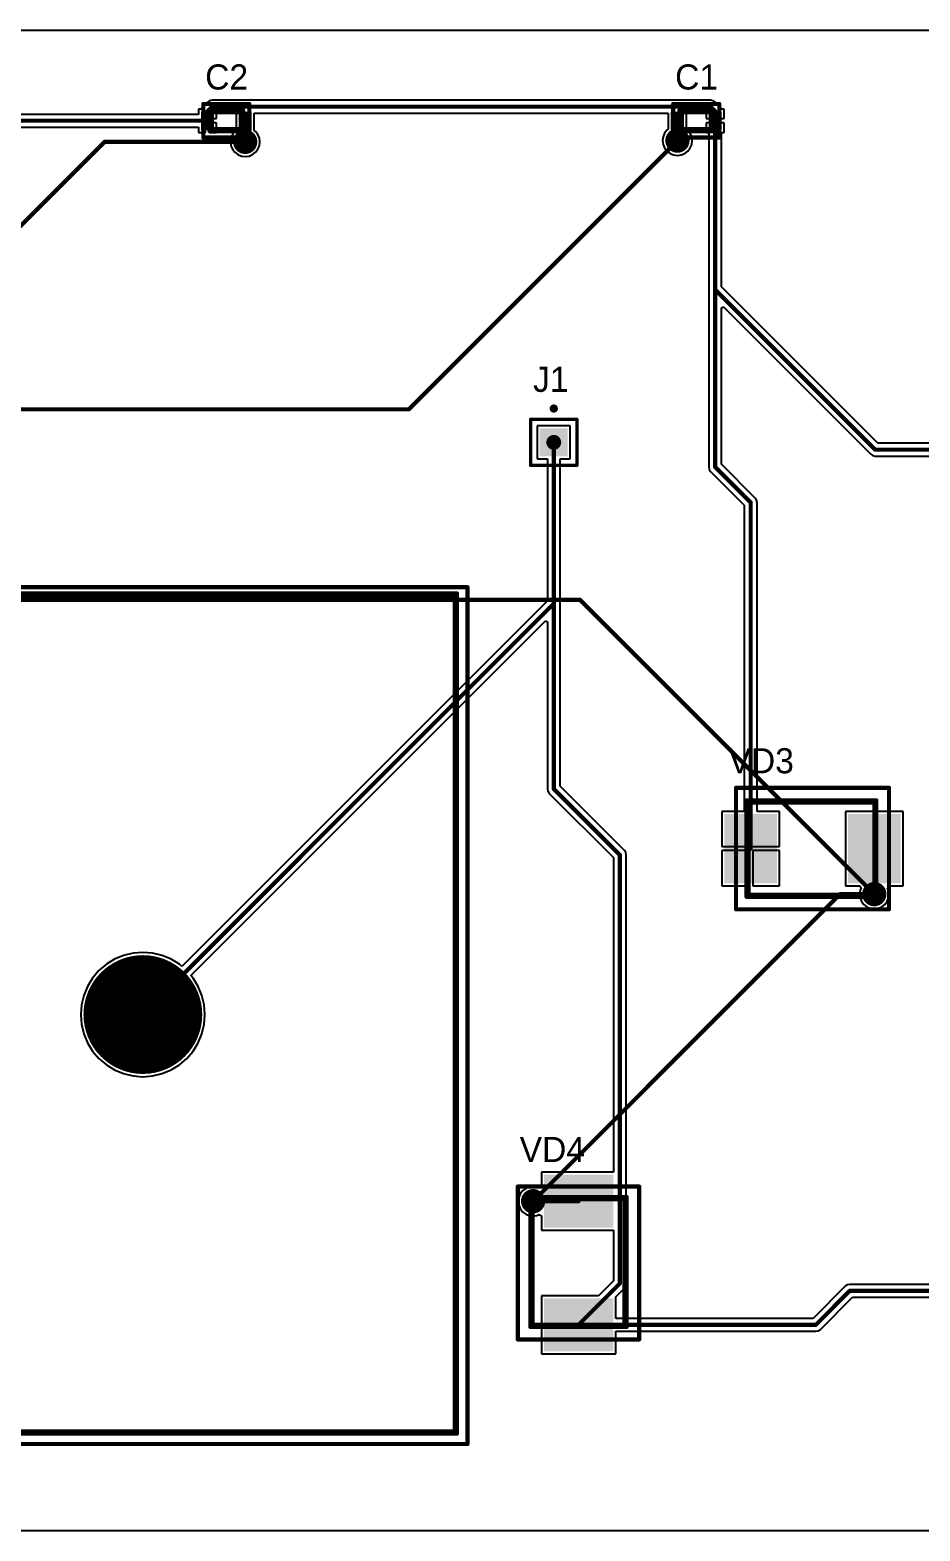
# Model space of a CAD drawing. Header units: millimetres. Extents: x 125 to 360, y 124 to 216.
# Drawn here: x 258.2 to 312.2, y 125 to 216 of the extents above; entities that cross this region are included whole.
import ezdxf

# ---------------------------------------------------------------- set-up
doc = ezdxf.new("R2010")
doc.units = ezdxf.units.MM
for name, color, linetype in [('BottomLayer', 5, 'Continuous'), ('BottomSolder', 6, 'Continuous'), ('Mechanical3', 76, 'Continuous'), ('Mechanical4', 56, 'Continuous'), ('MultiLayer', 9, 'Continuous'), ('PadHoleLayer', 156, 'Continuous'), ('TopLayer', 1, 'Continuous'), ('TopOverlay', 2, 'Continuous'), ('TopPaste', 8, 'Continuous'), ('TopSolder', 216, 'Continuous'), ('ViaHoleLayer', 16, 'Continuous')]:
    doc.layers.add(name, color=color, linetype=linetype)

# ---------------------------------------------------------------- blocks, each defined once
blk = doc.blocks.new('DIOD_1')
at = {"layer": 'Mechanical3', "const_width": 0.254}
for points in [[(-2.921, 3.683), (2.667, 3.683)], [(-2.921, -3.937), (-2.921, 3.683)], [(2.667, -3.937), (2.667, 3.683)], [(-2.921, -3.937), (2.667, -3.937)]]:
    blk.add_lwpolyline(points, dxfattribs=at)
at = {"layer": 'Mechanical3', "const_width": 0.127}
for points in [[(-2.985, 3.683, 1), (-2.858, 3.683, 1)], [(-2.985, 3.683, 1), (-2.858, 3.683, 1)], [(2.603, 3.683, 1), (2.73, 3.683, 1)], [(2.603, 3.683, 1), (2.73, 3.683, 1)], [(-2.985, -3.937, 1), (-2.858, -3.937, 1)], [(-2.985, -3.937, 1), (-2.858, -3.937, 1)], [(2.603, -3.937, 1), (2.73, -3.937, 1)], [(2.603, -3.937, 1), (2.73, -3.937, 1)]]:
    blk.add_lwpolyline(points, format="xyb", close=True, dxfattribs=at)
at = {"layer": 'Mechanical4', "const_width": 0.254}
for points in [[(-3.81, -4.826), (-3.81, 4.445)], [(-3.81, 4.445), (3.556, 4.445)], [(3.556, -4.826), (3.556, 4.445)], [(-3.81, -4.826), (3.556, -4.826)]]:
    blk.add_lwpolyline(points, dxfattribs=at)
at = {"layer": 'Mechanical4', "const_width": 0.127}
for points in [[(-3.874, 4.445, 1), (-3.747, 4.445, 1)], [(-3.874, 4.445, 1), (-3.747, 4.445, 1)], [(3.492, 4.445, 1), (3.619, 4.445, 1)], [(3.492, 4.445, 1), (3.619, 4.445, 1)], [(-3.874, -4.826, 1), (-3.747, -4.826, 1)], [(-3.874, -4.826, 1), (-3.747, -4.826, 1)], [(3.492, -4.826, 1), (3.619, -4.826, 1)], [(3.492, -4.826, 1), (3.619, -4.826, 1)]]:
    blk.add_lwpolyline(points, format="xyb", close=True, dxfattribs=at)
at = {"layer": 'TopLayer'}
for points in [[(-2.127, 2.056), (1.873, 2.056), (-2.127, 5.056), (1.873, 5.056)], [(-2.127, -5.437), (1.873, -5.437), (-2.127, -2.437), (1.873, -2.437)]]:
    blk.add_solid(points, dxfattribs=at)
at = {"layer": 'TopOverlay', "const_width": 0.254}
for points in [[(-3.048, -4.064), (-3.048, 3.81)], [(-3.048, 3.81), (2.794, 3.81)], [(2.794, -4.064), (2.794, 3.81)], [(-3.048, -4.064), (2.794, -4.064)]]:
    blk.add_lwpolyline(points, dxfattribs=at)
at = {"layer": 'TopOverlay', "const_width": 0.127}
for points in [[(-3.112, 3.81, 1), (-2.985, 3.81, 1)], [(-3.112, 3.81, 1), (-2.985, 3.81, 1)], [(2.73, 3.81, 1), (2.857, 3.81, 1)], [(2.73, 3.81, 1), (2.857, 3.81, 1)], [(-3.112, -4.064, 1), (-2.985, -4.064, 1)], [(-3.112, -4.064, 1), (-2.985, -4.064, 1)], [(2.73, -4.064, 1), (2.857, -4.064, 1)], [(2.73, -4.064, 1), (2.857, -4.064, 1)]]:
    blk.add_lwpolyline(points, format="xyb", close=True, dxfattribs=at)
at = {"layer": 'TopPaste'}
for points in [[(-2.127, 2.056), (1.873, 2.056), (-2.127, 5.056), (1.873, 5.056)], [(-2.127, -5.437), (1.873, -5.437), (-2.127, -2.437), (1.873, -2.437)]]:
    blk.add_solid(points, dxfattribs=at)
at = {"layer": 'TopSolder'}
for points in [[(-2.229, 1.954), (1.975, 1.954), (-2.229, 5.158), (1.975, 5.158)], [(-2.229, -5.539), (1.975, -5.539), (-2.229, -2.335), (1.975, -2.335)]]:
    blk.add_solid(points, dxfattribs=at)
blk = doc.blocks.new('DIOD_2')
at = {"layer": 'Mechanical3', "const_width": 0.254}
for points in [[(-2.921, 3.683), (2.667, 3.683)], [(-2.921, 3.683), (-2.921, -3.937)], [(2.667, 3.683), (2.667, -3.937)], [(-2.921, -3.937), (2.667, -3.937)]]:
    blk.add_lwpolyline(points, dxfattribs=at)
at = {"layer": 'Mechanical3', "const_width": 0.127}
for points in [[(-2.985, 3.683, 1), (-2.858, 3.683, 1)], [(-2.985, 3.683, 1), (-2.858, 3.683, 1)], [(2.603, 3.683, 1), (2.73, 3.683, 1)], [(2.603, 3.683, 1), (2.73, 3.683, 1)], [(-2.985, -3.937, 1), (-2.858, -3.937, 1)], [(-2.985, -3.937, 1), (-2.858, -3.937, 1)], [(2.603, -3.937, 1), (2.73, -3.937, 1)], [(2.603, -3.937, 1), (2.73, -3.937, 1)]]:
    blk.add_lwpolyline(points, format="xyb", close=True, dxfattribs=at)
at = {"layer": 'Mechanical4', "const_width": 0.254}
for points in [[(-3.81, 4.445), (-3.81, -4.826)], [(-3.81, 4.445), (3.556, 4.445)], [(3.556, 4.445), (3.556, -4.826)], [(-3.81, -4.826), (3.556, -4.826)]]:
    blk.add_lwpolyline(points, dxfattribs=at)
at = {"layer": 'Mechanical4', "const_width": 0.127}
for points in [[(-3.874, 4.445, 1), (-3.747, 4.445, 1)], [(-3.874, 4.445, 1), (-3.747, 4.445, 1)], [(3.492, 4.445, 1), (3.619, 4.445, 1)], [(3.492, 4.445, 1), (3.619, 4.445, 1)], [(-3.874, -4.826, 1), (-3.747, -4.826, 1)], [(-3.874, -4.826, 1), (-3.747, -4.826, 1)], [(3.492, -4.826, 1), (3.619, -4.826, 1)], [(3.492, -4.826, 1), (3.619, -4.826, 1)]]:
    blk.add_lwpolyline(points, format="xyb", close=True, dxfattribs=at)
at = {"layer": 'TopLayer'}
for points in [[(-2.127, 2.056), (1.873, 2.056), (-2.127, 5.056), (1.873, 5.056)], [(-2.127, -5.437), (1.873, -5.437), (-2.127, -2.437), (1.873, -2.437)]]:
    blk.add_solid(points, dxfattribs=at)
at = {"layer": 'TopOverlay', "const_width": 0.254}
for points in [[(-3.048, 3.81), (-3.048, -4.064)], [(-3.048, 3.81), (2.794, 3.81)], [(2.794, 3.81), (2.794, -4.064)], [(-3.048, -4.064), (2.794, -4.064)]]:
    blk.add_lwpolyline(points, dxfattribs=at)
at = {"layer": 'TopOverlay', "const_width": 0.127}
for points in [[(-3.112, 3.81, 1), (-2.985, 3.81, 1)], [(-3.112, 3.81, 1), (-2.985, 3.81, 1)], [(2.73, 3.81, 1), (2.857, 3.81, 1)], [(2.73, 3.81, 1), (2.857, 3.81, 1)], [(-3.112, -4.064, 1), (-2.985, -4.064, 1)], [(-3.112, -4.064, 1), (-2.985, -4.064, 1)], [(2.73, -4.064, 1), (2.857, -4.064, 1)], [(2.73, -4.064, 1), (2.857, -4.064, 1)]]:
    blk.add_lwpolyline(points, format="xyb", close=True, dxfattribs=at)
at = {"layer": 'TopPaste'}
for points in [[(-2.127, 2.056), (1.873, 2.056), (-2.127, 5.056), (1.873, 5.056)], [(-2.127, -5.437), (1.873, -5.437), (-2.127, -2.437), (1.873, -2.437)]]:
    blk.add_solid(points, dxfattribs=at)
at = {"layer": 'TopSolder'}
for points in [[(-2.229, 1.954), (1.975, 1.954), (-2.229, 5.158), (1.975, 5.158)], [(-2.229, -5.539), (1.975, -5.539), (-2.229, -2.335), (1.975, -2.335)]]:
    blk.add_solid(points, dxfattribs=at)
blk = doc.blocks.new('PIN1_10')
at = {"layer": 'BottomLayer'}
blk.add_solid([(-0.75, -0.75), (0.75, -0.75), (-0.75, 0.75), (0.75, 0.75)], dxfattribs=at)
at = {"layer": 'BottomSolder'}
blk.add_solid([(-0.852, -0.852), (0.852, -0.852), (-0.852, 0.852), (0.852, 0.852)], dxfattribs=at)
at = {"layer": 'MultiLayer'}
blk.add_solid([(-0.75, -0.75), (0.75, -0.75), (-0.75, 0.75), (0.75, 0.75)], dxfattribs=at)
at = {"layer": 'PadHoleLayer', "const_width": 0.45}
blk.add_lwpolyline([(-0.225, 0, 1), (0.225, 0, 1)], format="xyb", close=True, dxfattribs=at)
at = {"layer": 'TopLayer'}
blk.add_solid([(-0.75, -0.75), (0.75, -0.75), (-0.75, 0.75), (0.75, 0.75)], dxfattribs=at)
at = {"layer": 'TopOverlay'}
for points, const_width in [([(0.125, 2.05, 1), (-0.125, 2.05, 1)], 0.25), ([(-0.188, 2.05, 1), (-0.063, 2.05, 1)], 0.125), ([(0.063, 2.05, 1), (0.188, 2.05, 1)], 0.125), ([(-1.45, 1.4, 1), (-1.35, 1.4, 1)], 0.1), ([(-1.45, 1.4, 1), (-1.35, 1.4, 1)], 0.1), ([(1.35, 1.4, 1), (1.45, 1.4, 1)], 0.1), ([(1.35, 1.4, 1), (1.45, 1.4, 1)], 0.1), ([(-1.45, -1.4, 1), (-1.35, -1.4, 1)], 0.1), ([(-1.45, -1.4, 1), (-1.35, -1.4, 1)], 0.1), ([(1.35, -1.4, 1), (1.45, -1.4, 1)], 0.1), ([(1.35, -1.4, 1), (1.45, -1.4, 1)], 0.1)]:
    blk.add_lwpolyline(points, format="xyb", close=True, dxfattribs=dict(at, const_width=const_width))
at = {"layer": 'TopOverlay', "const_width": 0.2}
for points in [[(-1.4, 1.4), (1.4, 1.4)], [(-1.4, -1.4), (-1.4, 1.4)], [(1.4, -1.4), (1.4, 1.4)], [(-1.4, -1.4), (1.4, -1.4)]]:
    blk.add_lwpolyline(points, dxfattribs=at)
at = {"layer": 'TopSolder'}
blk.add_solid([(-0.852, -0.852), (0.852, -0.852), (-0.852, 0.852), (0.852, 0.852)], dxfattribs=at)
blk = doc.blocks.new('__________15')
at = {"layer": 'Mechanical3', "const_width": 0.254}
for points in [[(-26.797, -26.416), (-26.797, 24.257)], [(-26.797, 24.257), (23.876, 24.257)], [(23.876, -26.416), (23.876, 24.257)], [(-26.797, -26.416), (23.876, -26.416)]]:
    blk.add_lwpolyline(points, dxfattribs=at)
at = {"layer": 'Mechanical3', "const_width": 0.127}
for points in [[(-26.861, 24.257, 1), (-26.734, 24.257, 1)], [(-26.861, 24.257, 1), (-26.734, 24.257, 1)], [(23.812, 24.257, 1), (23.939, 24.257, 1)], [(23.812, 24.257, 1), (23.939, 24.257, 1)], [(-26.861, -26.416, 1), (-26.734, -26.416, 1)], [(-26.861, -26.416, 1), (-26.734, -26.416, 1)], [(23.812, -26.416, 1), (23.939, -26.416, 1)], [(23.812, -26.416, 1), (23.939, -26.416, 1)]]:
    blk.add_lwpolyline(points, format="xyb", close=True, dxfattribs=at)
at = {"layer": 'Mechanical4', "const_width": 0.254}
for points in [[(-27.432, -27.178), (-27.432, 24.765)], [(-27.432, 24.765), (24.638, 24.765)], [(24.638, -27.178), (24.638, 24.765)], [(-27.432, -27.178), (24.638, -27.178)]]:
    blk.add_lwpolyline(points, dxfattribs=at)
at = {"layer": 'Mechanical4', "const_width": 0.127}
for points in [[(-27.496, 24.765, 1), (-27.369, 24.765, 1)], [(-27.496, 24.765, 1), (-27.369, 24.765, 1)], [(24.574, 24.765, 1), (24.701, 24.765, 1)], [(24.574, 24.765, 1), (24.701, 24.765, 1)], [(-27.496, -27.178, 1), (-27.369, -27.178, 1)], [(-27.496, -27.178, 1), (-27.369, -27.178, 1)], [(24.574, -27.178, 1), (24.701, -27.178, 1)], [(24.574, -27.178, 1), (24.701, -27.178, 1)]]:
    blk.add_lwpolyline(points, format="xyb", close=True, dxfattribs=at)
at = {"layer": 'TopLayer', "const_width": 3.5}
for points in [[(-9.751, -1.016, 1), (-6.251, -1.016, 1)], [(3.203, -1.143, 1), (6.703, -1.143, 1)]]:
    blk.add_lwpolyline(points, format="xyb", close=True, dxfattribs=at)
at = {"layer": 'TopOverlay', "const_width": 0.254}
for points in [[(-26.924, -26.543), (-26.924, 24.384)], [(-26.924, 24.384), (24.003, 24.384)], [(24.003, -26.543), (24.003, 24.384)], [(-26.924, -26.543), (24.003, -26.543)]]:
    blk.add_lwpolyline(points, dxfattribs=at)
at = {"layer": 'TopOverlay', "const_width": 0.127}
for points in [[(-26.988, 24.384, 1), (-26.861, 24.384, 1)], [(-26.988, 24.384, 1), (-26.861, 24.384, 1)], [(23.939, 24.384, 1), (24.066, 24.384, 1)], [(23.939, 24.384, 1), (24.066, 24.384, 1)], [(-26.988, -26.543, 1), (-26.861, -26.543, 1)], [(-26.988, -26.543, 1), (-26.861, -26.543, 1)], [(23.939, -26.543, 1), (24.066, -26.543, 1)], [(23.939, -26.543, 1), (24.066, -26.543, 1)]]:
    blk.add_lwpolyline(points, format="xyb", close=True, dxfattribs=at)
at = {"layer": 'TopPaste', "const_width": 3.5}
for points in [[(-9.751, -1.016, 1), (-6.251, -1.016, 1)], [(3.203, -1.143, 1), (6.703, -1.143, 1)]]:
    blk.add_lwpolyline(points, format="xyb", close=True, dxfattribs=at)
at = {"layer": 'TopSolder', "const_width": 3.602}
for points in [[(-9.802, -1.016, 1), (-6.2, -1.016, 1)], [(3.152, -1.143, 1), (6.754, -1.143, 1)]]:
    blk.add_lwpolyline(points, format="xyb", close=True, dxfattribs=at)
blk = doc.blocks.new('C___________16')
at = {"layer": 'Mechanical3', "const_width": 0.254}
for points in [[(-0.889, 0.508), (0.889, 0.508)], [(-0.889, -0.508), (-0.889, 0.508)], [(0.889, -0.508), (0.889, 0.508)], [(-0.889, -0.508), (0.889, -0.508)]]:
    blk.add_lwpolyline(points, dxfattribs=at)
at = {"layer": 'Mechanical3', "const_width": 0.127}
for points in [[(-0.952, 0.508, 1), (-0.825, 0.508, 1)], [(-0.952, 0.508, 1), (-0.825, 0.508, 1)], [(0.826, 0.508, 1), (0.953, 0.508, 1)], [(0.826, 0.508, 1), (0.953, 0.508, 1)], [(-0.952, -0.508, 1), (-0.825, -0.508, 1)], [(-0.952, -0.508, 1), (-0.825, -0.508, 1)], [(0.826, -0.508, 1), (0.953, -0.508, 1)], [(0.826, -0.508, 1), (0.953, -0.508, 1)]]:
    blk.add_lwpolyline(points, format="xyb", close=True, dxfattribs=at)
at = {"layer": 'Mechanical4', "const_width": 0.254}
for points in [[(-1.397, -1.016), (-1.397, 1.016)], [(-1.397, 1.016), (1.397, 1.016)], [(1.397, -1.016), (1.397, 1.016)], [(-1.397, -1.016), (1.397, -1.016)]]:
    blk.add_lwpolyline(points, dxfattribs=at)
at = {"layer": 'Mechanical4', "const_width": 0.127}
for points in [[(-1.46, 1.016, 1), (-1.333, 1.016, 1)], [(-1.46, 1.016, 1), (-1.333, 1.016, 1)], [(1.334, 1.016, 1), (1.461, 1.016, 1)], [(1.334, 1.016, 1), (1.461, 1.016, 1)], [(-1.46, -1.016, 1), (-1.333, -1.016, 1)], [(-1.46, -1.016, 1), (-1.333, -1.016, 1)], [(1.334, -1.016, 1), (1.461, -1.016, 1)], [(1.334, -1.016, 1), (1.461, -1.016, 1)]]:
    blk.add_lwpolyline(points, format="xyb", close=True, dxfattribs=at)
at = {"layer": 'TopLayer'}
for points in [[(-1.443, -0.45), (-0.843, -0.45), (-1.443, 0.45), (-0.843, 0.45)], [(0.843, -0.45), (1.443, -0.45), (0.843, 0.45), (1.443, 0.45)]]:
    blk.add_solid(points, dxfattribs=at)
at = {"layer": 'TopOverlay', "const_width": 0.254}
for points in [[(-1.016, 0.635), (1.016, 0.635)], [(-1.016, -0.635), (-1.016, 0.635)], [(1.016, -0.635), (1.016, 0.635)], [(-1.016, -0.635), (1.016, -0.635)]]:
    blk.add_lwpolyline(points, dxfattribs=at)
at = {"layer": 'TopOverlay', "const_width": 0.127}
for points in [[(-1.079, 0.635, 1), (-0.952, 0.635, 1)], [(-1.079, 0.635, 1), (-0.952, 0.635, 1)], [(0.953, 0.635, 1), (1.08, 0.635, 1)], [(0.953, 0.635, 1), (1.08, 0.635, 1)], [(-1.079, -0.635, 1), (-0.952, -0.635, 1)], [(-1.079, -0.635, 1), (-0.952, -0.635, 1)], [(0.953, -0.635, 1), (1.08, -0.635, 1)], [(0.953, -0.635, 1), (1.08, -0.635, 1)]]:
    blk.add_lwpolyline(points, format="xyb", close=True, dxfattribs=at)
at = {"layer": 'TopPaste'}
for points in [[(-1.443, -0.45), (-0.843, -0.45), (-1.443, 0.45), (-0.843, 0.45)], [(0.843, -0.45), (1.443, -0.45), (0.843, 0.45), (1.443, 0.45)]]:
    blk.add_solid(points, dxfattribs=at)
at = {"layer": 'TopSolder'}
for points in [[(-1.545, -0.552), (-0.741, -0.552), (-1.545, 0.552), (-0.741, 0.552)], [(0.741, -0.552), (1.545, -0.552), (0.741, 0.552), (1.545, 0.552)]]:
    blk.add_solid(points, dxfattribs=at)
blk = doc.blocks.new('C___________17')
at = {"layer": 'Mechanical3', "const_width": 0.254}
for points in [[(-0.889, 0.508), (0.889, 0.508)], [(-0.889, -0.508), (-0.889, 0.508)], [(0.889, -0.508), (0.889, 0.508)], [(-0.889, -0.508), (0.889, -0.508)]]:
    blk.add_lwpolyline(points, dxfattribs=at)
at = {"layer": 'Mechanical3', "const_width": 0.127}
for points in [[(-0.953, 0.508, 1), (-0.826, 0.508, 1)], [(-0.953, 0.508, 1), (-0.826, 0.508, 1)], [(0.825, 0.508, 1), (0.952, 0.508, 1)], [(0.825, 0.508, 1), (0.952, 0.508, 1)], [(-0.953, -0.508, 1), (-0.826, -0.508, 1)], [(-0.953, -0.508, 1), (-0.826, -0.508, 1)], [(0.825, -0.508, 1), (0.952, -0.508, 1)], [(0.825, -0.508, 1), (0.952, -0.508, 1)]]:
    blk.add_lwpolyline(points, format="xyb", close=True, dxfattribs=at)
at = {"layer": 'Mechanical4', "const_width": 0.254}
for points in [[(-1.397, -1.016), (-1.397, 1.016)], [(-1.397, 1.016), (1.397, 1.016)], [(1.397, -1.016), (1.397, 1.016)], [(-1.397, -1.016), (1.397, -1.016)]]:
    blk.add_lwpolyline(points, dxfattribs=at)
at = {"layer": 'Mechanical4', "const_width": 0.127}
for points in [[(-1.461, 1.016, 1), (-1.334, 1.016, 1)], [(-1.461, 1.016, 1), (-1.334, 1.016, 1)], [(1.333, 1.016, 1), (1.46, 1.016, 1)], [(1.333, 1.016, 1), (1.46, 1.016, 1)], [(-1.461, -1.016, 1), (-1.334, -1.016, 1)], [(-1.461, -1.016, 1), (-1.334, -1.016, 1)], [(1.333, -1.016, 1), (1.46, -1.016, 1)], [(1.333, -1.016, 1), (1.46, -1.016, 1)]]:
    blk.add_lwpolyline(points, format="xyb", close=True, dxfattribs=at)
at = {"layer": 'TopLayer'}
for points in [[(-1.443, -0.45), (-0.843, -0.45), (-1.443, 0.45), (-0.843, 0.45)], [(0.843, -0.45), (1.443, -0.45), (0.843, 0.45), (1.443, 0.45)]]:
    blk.add_solid(points, dxfattribs=at)
at = {"layer": 'TopOverlay', "const_width": 0.254}
for points in [[(-1.016, 0.635), (1.016, 0.635)], [(-1.016, -0.635), (-1.016, 0.635)], [(1.016, -0.635), (1.016, 0.635)], [(-1.016, -0.635), (1.016, -0.635)]]:
    blk.add_lwpolyline(points, dxfattribs=at)
at = {"layer": 'TopOverlay', "const_width": 0.127}
for points in [[(-1.08, 0.635, 1), (-0.953, 0.635, 1)], [(-1.08, 0.635, 1), (-0.953, 0.635, 1)], [(0.952, 0.635, 1), (1.079, 0.635, 1)], [(0.952, 0.635, 1), (1.079, 0.635, 1)], [(-1.08, -0.635, 1), (-0.953, -0.635, 1)], [(-1.08, -0.635, 1), (-0.953, -0.635, 1)], [(0.952, -0.635, 1), (1.079, -0.635, 1)], [(0.952, -0.635, 1), (1.079, -0.635, 1)]]:
    blk.add_lwpolyline(points, format="xyb", close=True, dxfattribs=at)
at = {"layer": 'TopPaste'}
for points in [[(-1.443, -0.45), (-0.843, -0.45), (-1.443, 0.45), (-0.843, 0.45)], [(0.843, -0.45), (1.443, -0.45), (0.843, 0.45), (1.443, 0.45)]]:
    blk.add_solid(points, dxfattribs=at)
at = {"layer": 'TopSolder'}
for points in [[(-1.545, -0.552), (-0.741, -0.552), (-1.545, 0.552), (-0.741, 0.552)], [(0.741, -0.552), (1.545, -0.552), (0.741, 0.552), (1.545, 0.552)]]:
    blk.add_solid(points, dxfattribs=at)

msp = doc.modelspace()

# ---------------------------------------------------------------- linework, layer by layer
at = {"layer": 'BottomLayer', "const_width": 0.254}
for points in [[(246.54, 193), (262.76, 209.22)], [(262.76, 209.22), (271.286, 209.22)], [(281.204, 193), (297.5, 209.296)], [(249.08, 193), (281.204, 193)], [(255.542, 181.458), (291.59, 181.458)], [(291.59, 181.458), (309.437, 163.611)], [(288.747, 144.993), (307.365, 163.611)], [(307.365, 163.611), (309.437, 163.611)]]:
    msp.add_lwpolyline(points, dxfattribs=at)
at = {"layer": 'BottomLayer'}
for points, const_width in [([(262.696, 209.22, 1), (262.823, 209.22, 1)], 0.127), ([(262.696, 209.22, 1), (262.823, 209.22, 1)], 0.127), ([(270.969, 209.22, 1), (271.604, 209.22, 1)], 0.635), ([(271.223, 209.22, 1), (271.35, 209.22, 1)], 0.127), ([(297.182, 209.296, 1), (297.817, 209.296, 1)], 0.635), ([(297.436, 209.296, 1), (297.563, 209.296, 1)], 0.127), ([(281.141, 193, 1), (281.268, 193, 1)], 0.127), ([(281.141, 193, 1), (281.268, 193, 1)], 0.127), ([(291.527, 181.458, 1), (291.654, 181.458, 1)], 0.127), ([(291.527, 181.458, 1), (291.654, 181.458, 1)], 0.127), ([(309.119, 163.611, 1), (309.754, 163.611, 1)], 0.635), ([(307.302, 163.611, 1), (307.429, 163.611, 1)], 0.127), ([(307.302, 163.611, 1), (307.429, 163.611, 1)], 0.127), ([(309.373, 163.611, 1), (309.5, 163.611, 1)], 0.127), ([(309.373, 163.611, 1), (309.5, 163.611, 1)], 0.127), ([(288.43, 144.993, 1), (289.065, 144.993, 1)], 0.635), ([(288.684, 144.993, 1), (288.811, 144.993, 1)], 0.127)]:
    msp.add_lwpolyline(points, format="xyb", close=True, dxfattribs=dict(at, const_width=const_width))
at = {"layer": 'BottomSolder', "const_width": 0.737}
for points in [[(270.918, 209.22, 1), (271.654, 209.22, 1)], [(297.132, 209.296, 1), (297.868, 209.296, 1)], [(309.069, 163.611, 1), (309.805, 163.611, 1)], [(288.379, 144.993, 1), (289.115, 144.993, 1)]]:
    msp.add_lwpolyline(points, format="xyb", close=True, dxfattribs=at)
at = {"layer": 'MultiLayer', "const_width": 0.635}
for points in [[(270.969, 209.22, 1), (271.604, 209.22, 1)], [(297.182, 209.296, 1), (297.817, 209.296, 1)], [(309.119, 163.611, 1), (309.754, 163.611, 1)], [(288.43, 144.993, 1), (289.065, 144.993, 1)]]:
    msp.add_lwpolyline(points, format="xyb", close=True, dxfattribs=at)
at = {"layer": 'TopLayer'}
for p, q in [((125.5, 216), (360, 216)), ((268.637, 211.204), (268.446, 211.204)), ((268.446, 211.204), (268.446, 210.888)), ((268.641, 211.223), (268.637, 211.204)), ((268.725, 211.349), (268.641, 211.223)), ((269.005, 211.628), (268.725, 211.349)), ((269.131, 211.712), (269.005, 211.628)), ((269.279, 211.742), (269.131, 211.712)), ((299.507, 211.742), (269.279, 211.742)), ((299.655, 211.712), (299.507, 211.742)), ((299.781, 211.628), (299.655, 211.712)), ((300.061, 211.349), (299.781, 211.628)), ((300.145, 211.223), (300.061, 211.349)), ((300.149, 211.204), (300.145, 211.223)), ((300.34, 211.204), (300.149, 211.204)), ((300.34, 210.627), (300.34, 211.204)), ((268.446, 210.888), (224.333, 210.888)), ((268.873, 209.796), (268.873, 210.5)), ((268.873, 210.5), (269, 210.5)), ((269, 210.5), (269, 210.627)), ((269, 210.627), (269.554, 210.627)), ((269.554, 210.373), (269.127, 210.373)), ((269.127, 210.373), (269.127, 209.796)), ((269.554, 210.627), (269.554, 210.965)), ((269.554, 210.965), (270.732, 210.965)), ((269.554, 209.796), (269.554, 210.373)), ((270.732, 210.965), (270.732, 209.915)), ((271.84, 209.915), (271.84, 210.965)), ((271.84, 210.965), (296.946, 210.965)), ((296.946, 210.965), (296.946, 209.991)), ((298.054, 209.991), (298.054, 210.965)), ((298.054, 210.965), (299.232, 210.965)), ((299.232, 210.965), (299.232, 210.627)), ((299.232, 210.627), (300.34, 210.627)), ((300.34, 210.373), (299.232, 210.373)), ((299.232, 210.373), (299.232, 209.796)), ((300.34, 209.796), (300.34, 210.373)), ((251.493, 210.112), (268.446, 210.112)), ((268.446, 210.112), (268.446, 209.796)), ((268.446, 209.796), (268.873, 209.796)), ((269.127, 209.796), (269.554, 209.796)), ((270.42, 209.452), (270.389, 209.22)), ((270.509, 209.668), (270.42, 209.452)), ((270.652, 209.854), (270.509, 209.668)), ((270.732, 209.915), (270.652, 209.854)), ((271.92, 209.854), (271.84, 209.915)), ((272.063, 209.668), (271.92, 209.854)), ((272.152, 209.452), (272.063, 209.668)), ((272.183, 209.22), (272.152, 209.452)), ((296.634, 209.528), (296.603, 209.296)), ((296.723, 209.744), (296.634, 209.528)), ((296.866, 209.93), (296.723, 209.744)), ((296.946, 209.991), (296.866, 209.93)), ((298.134, 209.93), (298.054, 209.991)), ((298.277, 209.744), (298.134, 209.93)), ((298.366, 209.528), (298.277, 209.744)), ((298.397, 209.296), (298.366, 209.528)), ((299.232, 209.796), (299.398, 209.796)), ((299.398, 209.796), (299.398, 200.264)), ((300.174, 200.425), (300.174, 209.796)), ((300.174, 209.796), (300.34, 209.796)), ((270.389, 209.22), (270.42, 208.988)), ((270.42, 208.988), (270.509, 208.771)), ((270.509, 208.771), (270.652, 208.586)), ((270.652, 208.586), (270.838, 208.443)), ((270.838, 208.443), (271.054, 208.354)), ((271.518, 208.354), (271.734, 208.443)), ((271.734, 208.443), (271.92, 208.586)), ((271.92, 208.586), (272.063, 208.771)), ((272.063, 208.771), (272.152, 208.988)), ((272.152, 208.988), (272.183, 209.22)), ((296.603, 209.296), (296.634, 209.064)), ((296.634, 209.064), (296.723, 208.848)), ((296.723, 208.848), (296.866, 208.662)), ((296.866, 208.662), (297.052, 208.519)), ((297.052, 208.519), (297.268, 208.43)), ((297.268, 208.43), (297.5, 208.399)), ((297.5, 208.399), (297.732, 208.43)), ((297.732, 208.43), (297.948, 208.519)), ((297.948, 208.519), (298.134, 208.662)), ((298.134, 208.662), (298.277, 208.848)), ((298.277, 208.848), (298.366, 209.064)), ((298.366, 209.064), (298.397, 209.296)), ((271.054, 208.354), (271.286, 208.323)), ((271.286, 208.323), (271.518, 208.354)), ((299.398, 200.264), (299.398, 189.508)), ((309.655, 190.944), (300.174, 200.425)), ((300.174, 199.16), (300.292, 199.209)), ((300.174, 189.669), (300.174, 199.16)), ((300.292, 199.209), (309.219, 190.281)), ((291.004, 192.004), (288.996, 192.004)), ((288.996, 192.004), (288.996, 189.996)), ((291.004, 189.996), (291.004, 192.004)), ((309.219, 190.281), (309.345, 190.197)), ((309.345, 190.197), (309.494, 190.168)), ((323.619, 190.944), (309.655, 190.944)), ((288.996, 189.996), (289.612, 189.996)), ((289.612, 189.996), (289.612, 181.39)), ((290.388, 181.229), (290.388, 189.996)), ((290.388, 189.996), (291.004, 189.996)), ((299.398, 189.508), (299.427, 189.36)), ((299.427, 189.36), (299.511, 189.234)), ((302.219, 187.625), (300.174, 189.669)), ((309.494, 190.168), (323.619, 190.168)), ((299.511, 189.234), (301.556, 187.189)), ((302.303, 187.499), (302.219, 187.625)), ((302.332, 187.35), (302.303, 187.499)), ((301.556, 187.189), (301.556, 168.627)), ((302.332, 168.627), (302.332, 187.35)), ((289.612, 181.39), (267.447, 159.226)), ((290.388, 170.155), (290.388, 181.229)), ((267.997, 158.676), (289.494, 180.174)), ((289.494, 180.174), (289.612, 180.125)), ((289.612, 180.125), (289.612, 169.994)), ((289.612, 169.994), (289.641, 169.845)), ((289.641, 169.845), (289.725, 169.719)), ((289.725, 169.719), (293.617, 165.828)), ((294.28, 166.264), (290.388, 170.155)), ((301.556, 168.627), (300.19, 168.627)), ((300.19, 168.627), (300.19, 166.5)), ((303.698, 168.627), (302.332, 168.627)), ((303.698, 166.5), (303.698, 168.627)), ((311.191, 168.627), (307.683, 168.627)), ((307.683, 168.627), (307.683, 164.119)), ((311.191, 164.119), (311.191, 168.627)), ((293.617, 165.828), (293.617, 146.747)), ((294.364, 166.138), (294.28, 166.264)), ((294.393, 165.989), (294.364, 166.138)), ((294.393, 140.005), (294.393, 165.989)), ((300.19, 166.5), (301.944, 166.5)), ((301.817, 166.246), (300.19, 166.246)), ((300.19, 166.246), (300.19, 164.119)), ((301.817, 164.119), (301.817, 166.246)), ((301.944, 166.5), (303.698, 166.5)), ((303.698, 166.246), (302.071, 166.246)), ((302.071, 166.246), (302.071, 164.119)), ((303.698, 164.119), (303.698, 166.246)), ((300.19, 164.119), (301.817, 164.119)), ((302.071, 164.119), (303.698, 164.119)), ((307.683, 164.119), (308.554, 164.119)), ((308.571, 163.843), (308.54, 163.611)), ((308.554, 164.119), (308.633, 163.992)), ((308.633, 163.992), (308.571, 163.843)), ((310.241, 163.992), (310.32, 164.119)), ((310.303, 163.843), (310.241, 163.992)), ((310.334, 163.611), (310.303, 163.843)), ((310.32, 164.119), (311.191, 164.119)), ((308.54, 163.611), (308.571, 163.379)), ((308.571, 163.379), (308.66, 163.163)), ((308.66, 163.163), (308.803, 162.977)), ((308.803, 162.977), (308.989, 162.834)), ((309.885, 162.834), (310.071, 162.977)), ((310.071, 162.977), (310.214, 163.163)), ((310.214, 163.163), (310.303, 163.379)), ((310.303, 163.379), (310.334, 163.611)), ((308.989, 162.834), (309.205, 162.745)), ((309.205, 162.745), (309.437, 162.714)), ((309.437, 162.714), (309.669, 162.745)), ((309.669, 162.745), (309.885, 162.834)), ((262.868, 159.356), (262.418, 158.973)), ((263.371, 159.665), (262.868, 159.356)), ((263.917, 159.891), (263.371, 159.665)), ((264.492, 160.029), (263.917, 159.891)), ((265.081, 160.076), (264.492, 160.029)), ((265.67, 160.029), (265.081, 160.076)), ((266.245, 159.891), (265.67, 160.029)), ((266.791, 159.665), (266.245, 159.891)), ((267.294, 159.356), (266.791, 159.665)), ((267.447, 159.226), (267.294, 159.356)), ((262.035, 158.523), (261.726, 158.02)), ((262.418, 158.973), (262.035, 158.523)), ((268.127, 158.523), (267.997, 158.676)), ((268.436, 158.02), (268.127, 158.523)), ((261.5, 157.474), (261.362, 156.899)), ((261.726, 158.02), (261.5, 157.474)), ((268.662, 157.474), (268.436, 158.02)), ((268.8, 156.899), (268.662, 157.474)), ((261.362, 156.899), (261.315, 156.31)), ((268.847, 156.31), (268.8, 156.899)), ((261.315, 156.31), (261.362, 155.721)), ((261.362, 155.721), (261.5, 155.146)), ((268.662, 155.146), (268.8, 155.721)), ((268.8, 155.721), (268.847, 156.31)), ((261.5, 155.146), (261.726, 154.6)), ((268.436, 154.6), (268.662, 155.146)), ((261.726, 154.6), (262.035, 154.097)), ((262.035, 154.097), (262.418, 153.647)), ((267.744, 153.647), (268.127, 154.097)), ((268.127, 154.097), (268.436, 154.6)), ((262.418, 153.647), (262.868, 153.264)), ((262.868, 153.264), (263.371, 152.955)), ((263.371, 152.955), (263.917, 152.729)), ((266.245, 152.729), (266.791, 152.955)), ((266.791, 152.955), (267.294, 153.264)), ((267.294, 153.264), (267.744, 153.647)), ((263.917, 152.729), (264.492, 152.591)), ((264.492, 152.591), (265.081, 152.544)), ((265.081, 152.544), (265.67, 152.591)), ((265.67, 152.591), (266.245, 152.729)), ((293.617, 146.747), (289.246, 146.747)), ((289.246, 146.747), (289.246, 145.885)), ((288.113, 145.627), (287.971, 145.441)), ((288.299, 145.77), (288.113, 145.627)), ((288.515, 145.859), (288.299, 145.77)), ((288.747, 145.89), (288.515, 145.859)), ((288.979, 145.859), (288.747, 145.89)), ((289.119, 145.801), (288.979, 145.859)), ((289.246, 145.885), (289.119, 145.801)), ((287.881, 145.225), (287.851, 144.993)), ((287.851, 144.993), (287.881, 144.761)), ((287.971, 145.441), (287.881, 145.225)), ((287.881, 144.761), (287.971, 144.545)), ((287.971, 144.545), (288.113, 144.359)), ((288.113, 144.359), (288.299, 144.216)), ((288.299, 144.216), (288.515, 144.127)), ((288.515, 144.127), (288.747, 144.096)), ((288.747, 144.096), (288.979, 144.127)), ((288.979, 144.127), (289.119, 144.185)), ((289.119, 144.185), (289.246, 144.101)), ((289.246, 144.101), (289.246, 143.239)), ((289.246, 143.239), (293.617, 143.239)), ((293.617, 143.239), (293.617, 140.166)), ((293.617, 140.166), (292.705, 139.254)), ((292.705, 139.254), (289.246, 139.254)), ((289.246, 139.254), (289.246, 135.746)), ((293.754, 139.205), (294.28, 139.73)), ((294.28, 139.73), (294.364, 139.856)), ((294.364, 139.856), (294.393, 140.005)), ((307.681, 139.838), (305.731, 137.888)), ((307.807, 139.922), (307.681, 139.838)), ((307.955, 139.951), (307.807, 139.922)), ((320.119, 139.951), (307.955, 139.951)), ((293.754, 137.888), (293.754, 139.205)), ((306.167, 137.225), (308.116, 139.175)), ((308.116, 139.175), (320.119, 139.175)), ((305.731, 137.888), (293.754, 137.888)), ((293.754, 135.746), (293.754, 137.112)), ((293.754, 137.112), (305.892, 137.112)), ((305.892, 137.112), (306.041, 137.141)), ((306.041, 137.141), (306.167, 137.225)), ((289.246, 135.746), (293.754, 135.746)), ((360, 125), (125.09, 125))]:
    msp.add_line(p, q, dxfattribs=at)
at = {"layer": 'TopLayer', "const_width": 0.254}
for points in [[(269, 211.074), (269.279, 211.353)], [(269, 210.5), (269, 211.074)], [(269.279, 211.353), (299.507, 211.353)], [(299.507, 211.353), (299.786, 211.074)], [(299.786, 210.5), (299.786, 211.074)], [(224.333, 210.5), (269, 210.5)], [(271.286, 209.22), (271.286, 210.5)], [(297.5, 209.296), (297.5, 210.5)], [(299.786, 200.264), (299.786, 210.5)], [(299.786, 189.508), (299.786, 200.264)], [(299.786, 200.264), (309.494, 190.556)], [(290, 181.229), (290, 191)], [(309.494, 190.556), (325.873, 190.556)], [(299.786, 189.508), (301.944, 187.35)], [(301.944, 166.373), (301.944, 187.35)], [(265.081, 156.31), (290, 181.229)], [(290, 169.994), (290, 181.229)], [(290, 169.994), (294.005, 165.989)], [(294.005, 140.005), (294.005, 165.989)], [(309.437, 163.611), (309.437, 166.373)], [(288.747, 144.993), (291.5, 144.993)], [(291.5, 137.5), (294.005, 140.005)], [(305.892, 137.5), (307.955, 139.563)], [(307.955, 139.563), (322.373, 139.563)], [(291.5, 137.5), (305.892, 137.5)]]:
    msp.add_lwpolyline(points, dxfattribs=at)
at = {"layer": 'TopLayer'}
for points, const_width in [([(268.937, 211.074, 1), (269.064, 211.074, 1)], 0.127), ([(268.937, 211.074, 1), (269.064, 211.074, 1)], 0.127), ([(269.216, 211.353, 1), (269.343, 211.353, 1)], 0.127), ([(269.216, 211.353, 1), (269.343, 211.353, 1)], 0.127), ([(299.443, 211.353, 1), (299.57, 211.353, 1)], 0.127), ([(299.443, 211.353, 1), (299.57, 211.353, 1)], 0.127), ([(299.722, 211.074, 1), (299.849, 211.074, 1)], 0.127), ([(299.722, 211.074, 1), (299.849, 211.074, 1)], 0.127), ([(268.937, 210.5, 1), (269.064, 210.5, 1)], 0.127), ([(268.937, 210.5, 1), (269.064, 210.5, 1)], 0.127), ([(271.223, 210.5, 1), (271.35, 210.5, 1)], 0.127), ([(297.436, 210.5, 1), (297.563, 210.5, 1)], 0.127), ([(299.722, 210.5, 1), (299.849, 210.5, 1)], 0.127), ([(299.722, 210.5, 1), (299.849, 210.5, 1)], 0.127), ([(270.969, 209.22, 1), (271.604, 209.22, 1)], 0.635), ([(271.223, 209.22, 1), (271.35, 209.22, 1)], 0.127), ([(297.182, 209.296, 1), (297.817, 209.296, 1)], 0.635), ([(297.436, 209.296, 1), (297.563, 209.296, 1)], 0.127), ([(299.722, 200.264, 1), (299.849, 200.264, 1)], 0.127), ([(299.722, 200.264, 1), (299.849, 200.264, 1)], 0.127), ([(299.722, 200.264, 1), (299.849, 200.264, 1)], 0.127), ([(289.936, 191, 1), (290.063, 191, 1)], 0.127), ([(309.43, 190.556, 1), (309.557, 190.556, 1)], 0.127), ([(309.43, 190.556, 1), (309.557, 190.556, 1)], 0.127), ([(299.722, 189.508, 1), (299.849, 189.508, 1)], 0.127), ([(299.722, 189.508, 1), (299.849, 189.508, 1)], 0.127), ([(301.88, 187.35, 1), (302.007, 187.35, 1)], 0.127), ([(301.88, 187.35, 1), (302.007, 187.35, 1)], 0.127), ([(289.936, 181.229, 1), (290.063, 181.229, 1)], 0.127), ([(289.936, 181.229, 1), (290.063, 181.229, 1)], 0.127), ([(289.936, 181.229, 1), (290.063, 181.229, 1)], 0.127), ([(289.936, 169.994, 1), (290.063, 169.994, 1)], 0.127), ([(289.936, 169.994, 1), (290.063, 169.994, 1)], 0.127), ([(293.942, 165.989, 1), (294.068, 165.989, 1)], 0.127), ([(293.942, 165.989, 1), (294.068, 165.989, 1)], 0.127), ([(301.88, 166.373, 1), (302.007, 166.373, 1)], 0.127), ([(309.373, 166.373, 1), (309.5, 166.373, 1)], 0.127), ([(309.119, 163.611, 1), (309.754, 163.611, 1)], 0.635), ([(309.373, 163.611, 1), (309.5, 163.611, 1)], 0.127), ([(265.018, 156.31, 1), (265.145, 156.31, 1)], 0.127), ([(288.43, 144.993, 1), (289.065, 144.993, 1)], 0.635), ([(288.684, 144.993, 1), (288.811, 144.993, 1)], 0.127), ([(291.437, 144.993, 1), (291.564, 144.993, 1)], 0.127), ([(293.942, 140.005, 1), (294.068, 140.005, 1)], 0.127), ([(293.942, 140.005, 1), (294.068, 140.005, 1)], 0.127), ([(307.892, 139.563, 1), (308.019, 139.563, 1)], 0.127), ([(307.892, 139.563, 1), (308.019, 139.563, 1)], 0.127), ([(291.437, 137.5, 1), (291.564, 137.5, 1)], 0.127), ([(291.437, 137.5, 1), (291.564, 137.5, 1)], 0.127), ([(305.829, 137.5, 1), (305.956, 137.5, 1)], 0.127), ([(305.829, 137.5, 1), (305.956, 137.5, 1)], 0.127)]:
    msp.add_lwpolyline(points, format="xyb", close=True, dxfattribs=dict(at, const_width=const_width))
at = {"layer": 'TopSolder', "const_width": 0.737}
for points in [[(270.918, 209.22, 1), (271.654, 209.22, 1)], [(297.132, 209.296, 1), (297.868, 209.296, 1)], [(309.069, 163.611, 1), (309.805, 163.611, 1)], [(288.379, 144.993, 1), (289.115, 144.993, 1)]]:
    msp.add_lwpolyline(points, format="xyb", close=True, dxfattribs=at)
at = {"layer": 'ViaHoleLayer', "const_width": 0.356}
for points in [[(271.108, 209.22, 1), (271.464, 209.22, 1)], [(297.322, 209.296, 1), (297.678, 209.296, 1)], [(309.259, 163.611, 1), (309.615, 163.611, 1)], [(288.569, 144.993, 1), (288.925, 144.993, 1)]]:
    msp.add_lwpolyline(points, format="xyb", close=True, dxfattribs=at)

# ---------------------------------------------------------------- block references
for name, p in [('C___________16', (270.143, 210.5)), ('C___________17', (298.643, 210.5)), ('PIN1_10', (290, 191)), ('__________15', (260.128, 157.453)), ('DIOD_1', (291.627, 141.437))]:
    msp.add_blockref(name, p)
at = {"rotation": 90}
msp.add_blockref('DIOD_2', (305.5, 166.5), dxfattribs=at)

# ---------------------------------------------------------------- texts
at = {"layer": 'TopOverlay'}
for s, p in [('C2', (268.86, 212.392)), ('C1', (297.36, 212.392)), ('J1', (288.743, 194.061)), ('VD3', (300.597, 170.935)), ('VD4', (287.931, 147.368))]:
    msp.add_text(s, height=1.524, dxfattribs=at).set_placement(p)

doc.saveas('drawing.dxf')
